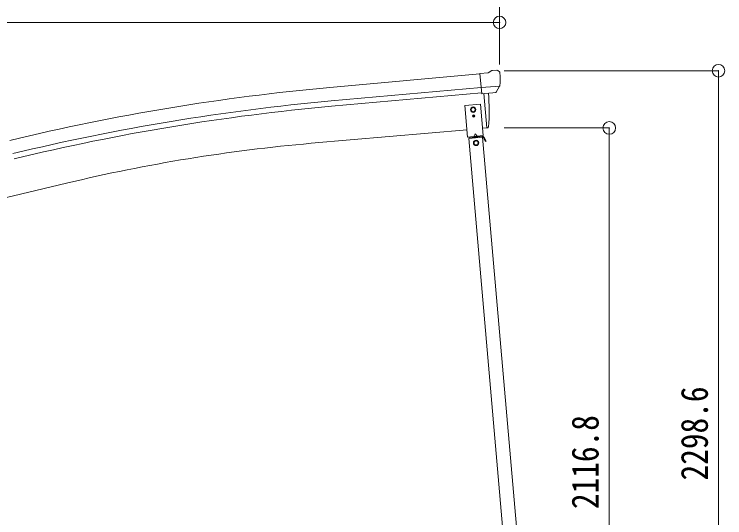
# Model space of a CAD drawing. Units: millimetres at full size, sheet at 1:40. Extents: x -11181 to 11305, y -7804 to 7716.
# Drawn here: x -2307 to -50, y 3983 to 5582 of the extents above; entities that cross this region are included whole.
import ezdxf
from ezdxf.enums import TextEntityAlignment as Align

# ---------------------------------------------------------------- set-up
doc = ezdxf.new("R2010")
doc.units = ezdxf.units.MM
doc.header["$LTSCALE"] = 40
doc.header["$PDMODE"] = 32
doc.header["$PDSIZE"] = 40
for name, color, linetype, lineweight in [('0-1_本体', 4, 'Continuous', 9), ('0-2_部品', 7, 'Continuous', 9), ('0-A_寸法', 6, 'Continuous', 9), ('1-1_GLASS', 4, 'Continuous', 9), ('1-2_GLASS_SEAL', 4, 'Continuous', 9)]:
    doc.layers.add(name, color=color, linetype=linetype, lineweight=lineweight)
doc.styles.add('ＭＳ ゴシック', font='')
doc.styles.get('ＭＳ ゴシック').set_extended_font_data('MS Gothic')

msp = doc.modelspace()

# ---------------------------------------------------------------- linework, layer by layer
at = {"layer": '0-1_本体'}
for p, q in [((-827.4, 5392.49), (-1304.33, 5349.44)), ((-823.69, 5349.65), (-1300.47, 5306.66)), ((-822.16, 5332.68), (-1298.94, 5289.68)), ((-814.86, 5330.06), (-805.31, 5220.93)), ((-868.58, 5215.39), (-1363.18, 5172.12)), ((-805.31, 5220.93), (-818.77, 5219.75)), ((-2730.23, 4904.02), (-2141.45, 5045.37))]:
    msp.add_line(p, q, dxfattribs=at)
msp.add_lwpolyline([(-814.86, 5330.06), (-805.31, 5220.93), (-802.77, 5221.24)], dxfattribs=at)
for centre, radius, start, end in [((-679.73, -1577.01), 6954.55, 95.15276, 103.65276), ((-1498.23, 5275.74), 700, 355.76043, 4.54658), ((-679.73, -1577.01), 6911.6, 95.15276, 103.65276), ((-679.73, -1577.01), 6894.55, 95.15276, 103.65276), ((-803.13, 5224.22), 3, 277, 355.76043), ((-899.51, -127.69), 5320.05, 95, 103.5)]:
    msp.add_arc(centre, radius, start, end, dxfattribs=at)
at = {"layer": '0-2_部品'}
for p, q in [((-800.97, 5396.43), (-827.54, 5394.11)), ((-800.97, 5396.43), (-789.25, 5403.2)), ((-774.35, 5404.79), (-788.01, 5403.59)), ((-765.21, 5399.03), (-770.7, 5403.63)), ((-764.15, 5396.99), (-764.03, 5395.65)), ((-821.88, 5329.45), (-827.54, 5394.11)), ((-764.68, 5354.14), (-823.59, 5348.99)), ((-775.93, 5334.66), (-764.99, 5353.6)), ((-811.92, 5330.32), (-821.88, 5329.45)), ((-778.31, 5333.26), (-786.02, 5332.59))]:
    msp.add_line(p, q, dxfattribs=at)
for points in [[(-764.6, 5354.78), (-764.89, 5353.79), (-764.99, 5353.6)], [(-811.92, 5330.32), (-811.65, 5330.25), (-786.27, 5332.47), (-786.02, 5332.59)]]:
    msp.add_lwpolyline(points, dxfattribs=at)
for centre, radius, start, end in [((-787.75, 5400.6), 3, 95, 120), ((-773.91, 5399.8), 5, 50.00648, 94.99352), ((-965.66, 5378.01), 202.4, 353.4085, 5)]:
    msp.add_arc(centre, radius, start, end, dxfattribs=at)
for centre, major_axis, ratio, start_param, end_param in [((-759.82, 5401.04), (-15.35, 3.44), 0.101033, 5.9751426, 5.9753737), ((-767.15, 5396.74), (2.71, -1.31), 0.997474, 0.5366567, 1.3225652), ((-778.58, 5336.25), (1.62, -2.54), 0.997631, 5.8041905, 5.8929484), ((-778.65, 5336.36), (-3.5, 2.17), 0.650902, 2.1145521, 2.1873627), ((-778.53, 5336.17), (1.62, -2.54), 0.997631, 5.965759, 6.7621801)]:
    msp.add_ellipse(centre, major_axis=major_axis, ratio=ratio, start_param=start_param, end_param=end_param, dxfattribs=at)
at = {"layer": '0-A_寸法'}
for p, q in [((-765.23, 5830.59), (-765.23, 5555.97)), ((-2797.23, 5555.97), (-765.23, 5555.97)), ((-765.23, 5555.97), (-765.23, 5422.29)), ((-69.64, 5402.69), (-751.06, 5402.69)), ((-69.64, 3104.14), (-69.64, 5402.69)), ((-416.75, 5220.93), (-751.06, 5220.93)), ((-416.75, 3104.14), (-416.75, 5220.93))]:
    msp.add_line(p, q, dxfattribs=at)
for p in [(-765.23, 5555.97), (-69.64, 5402.69), (-416.75, 5220.93)]:
    msp.add_point(p, dxfattribs=at)
at = {"layer": '1-1_GLASS'}
for p, q in [((-723.68, 3593.53), (-863.13, 5187.45)), ((-679.85, 3597.37), (-819.29, 5191.28))]:
    msp.add_line(p, q, dxfattribs=at)
at = {"layer": '1-2_GLASS_SEAL'}
for p, q in [((-848.53, 5259.53), (-849.35, 5259.54)), ((-846.09, 5258.67), (-845.27, 5258.65)), ((-818.38, 5194.37), (-861.89, 5190.56)), ((-842.38, 5202.78), (-846.52, 5193.92)), ((-842.38, 5202.78), (-836.78, 5194.77)), ((-835.23, 5189.89), (-835.5, 5192.87)), ((-820.79, 5191.15), (-821.05, 5194.14)), ((-807.68, 5179.3), (-815.52, 5192.88)), ((-819.29, 5191.28), (-863.13, 5187.45)), ((-861.63, 5187.58), (-861.89, 5190.56)), ((-847.19, 5188.84), (-847.45, 5191.83)), ((-847.23, 5189.34), (-835.28, 5190.38)), ((-820.83, 5191.65), (-818.16, 5191.88)), ((-812.34, 5182.38), (-810.18, 5183.63))]:
    msp.add_line(p, q, dxfattribs=at)
for points in [[(-816.74, 5196.52), (-825.46, 5296.14), (-875.27, 5291.78), (-866.55, 5192.17)], [(-849.06, 5286.53), (-855.56, 5282.77), (-855.56, 5275.27), (-849.06, 5271.52), (-842.56, 5275.27), (-842.56, 5282.77)], [(-826.53, 5193.66), (-856.42, 5191.04), (-856.59, 5193.04), (-826.7, 5195.65)], [(-839.82, 5180.93), (-846.32, 5177.18), (-846.32, 5169.67), (-839.82, 5165.92), (-833.32, 5169.67), (-833.32, 5177.18)]]:
    msp.add_lwpolyline(points, close=True, dxfattribs=at)
for points in [[(-846.88, 5260.32), (-846.87, 5261.14), (-847.69, 5261.15), (-847.7, 5260.33)], [(-849.35, 5259.54), (-849.37, 5258.72), (-848.55, 5258.71)], [(-847.74, 5257.87), (-847.76, 5257.05), (-846.94, 5257.04), (-846.92, 5257.86)], [(-845.27, 5258.65), (-845.26, 5259.47), (-846.08, 5259.49)], [(-807.68, 5179.3), (-809.84, 5178.05), (-817.68, 5191.63)]]:
    msp.add_lwpolyline(points, dxfattribs=at)
for centre, radius in [((-849.06, 5279.02), 8.5), ((-849.06, 5279.02), 7.7), ((-849.06, 5279.02), 6.5), ((-847.31, 5259.1), 3.75), ((-839.82, 5173.42), 8.5), ((-839.82, 5173.42), 7.7), ((-839.82, 5173.42), 6.5)]:
    msp.add_circle(centre, radius, dxfattribs=at)
for centre, radius, start, end in [((-848.52, 5260.35), 0.82, 269, 359), ((-846.06, 5260.31), 0.82, 179, 269), ((-848.56, 5257.89), 0.82, 359, 89), ((-846.1, 5257.85), 0.82, 89, 179), ((-818.12, 5191.38), 3, 30, 95), ((-818.12, 5191.38), 0.5, 30, 95)]:
    msp.add_arc(centre, radius, start, end, dxfattribs=at)

# ---------------------------------------------------------------- texts
at = {"layer": '0-A_寸法', "color": 7, "style": 'ＭＳ ゴシック', "width": 0.85}
for s, p in [('2298.6', (-77.64, 4101.41)), ('2116.8', (-424.75, 4010.53))]:
    msp.add_text(s, height=86.02, rotation=90, dxfattribs=at).set_placement(p, align=Align.BOTTOM_LEFT)

doc.saveas('drawing.dxf')
